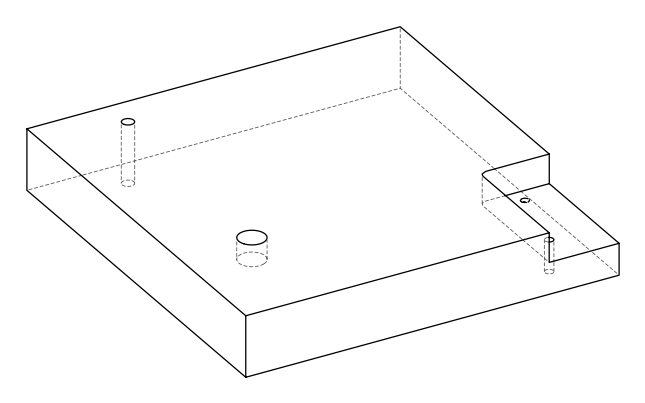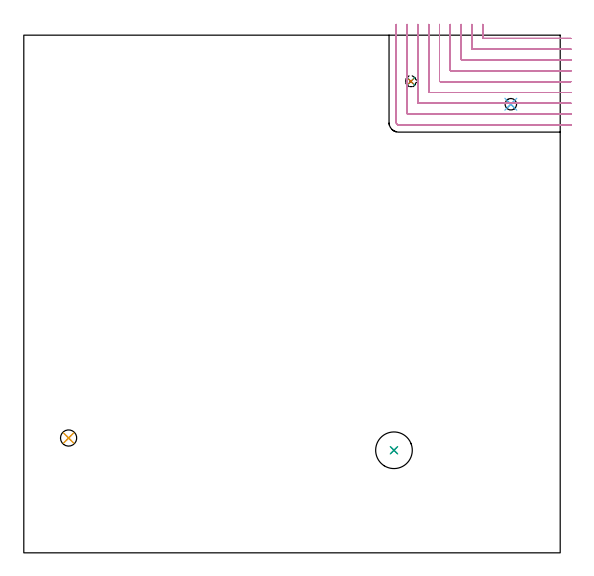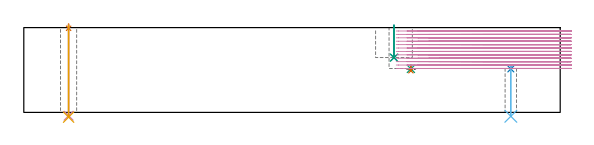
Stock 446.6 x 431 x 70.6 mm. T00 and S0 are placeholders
(PLAN: 10 operations, 7 tool changes, 38.2 min)
(1 SPOT_DRILL | STEP1HOLE | NXT0321_9005460120000 | 0.03 min | 4 mm3)
(2 SPOT_DRILL_1 | STEP1HOLE_1 | NXT0321_9005460120000 | 0.04 min | 3719 mm3)
(3 SPOT_DRILL_2 | STEP1POCKET | NXT0321_9005460120000 | 0.04 min | 3714 mm3)
(4 DRILL_THROUGH_HOLE_INTO_CENTER | STEP1HOLE | NXT0301_042 | 0.3 min | 2766 mm3)
(5 DRILL_TO_ENLARGE_THROUGH_HOLE | STEP1HOLE | NXT0301_102 | 0.31 min | 7307 mm3)
(6 DRILL_THROUGH_HOLE_INTO_CENTER_1 | STEP1HOLE_1 | NXT0301_067 | 0.18 min | 2681 mm3)
(7 DRILL_BLIND_HOLE_INTO_CENTER | STEP1POCKET | NXT0301_053 | 0.02 min | 78 mm3)
(8 INDEXABLE_INSERT_DRILL_BLIND_HOLE_FROM_SOLID | STEP1POCKET_1 | NXT0302_010 | 0.11 min | 7384 mm3)
(9 DRILL_TO_ENLARGE_BLIND_HOLE | STEP1POCKET_1 | UGT0301_381 | 0.11 min | 10865 mm3)
(10 MILL_CORNER_NOTCH_RECTANGULAR | CORNER_NOTCH_RECTANGULAR | NXT0201_011 | Follow Part, ap 3, ae 75% | 37.09 min | 383049 mm3)
(TOOL NXT0321_9005460120000 | NC Spot Drill, 142deg, 12mm, Carbide, Uncoated | D12 PA142 FL30 Z2)
(TOOL NXT0301_042 | Carbide Drill 7.1mm [860.1-0710-057A1-MM 2214] | D7.1 PA140 FL85 Z2)
(TOOL NXT0301_102 | Carbide Drill 13.5mm [860.1-1350-108A1-MM 2214] | D13.5 PA140 FL123 Z2)
(TOOL NXT0301_067 | Carbide Drill 9.6mm [860.1-0960-029A1-MM 2214] | D9.6 PA140 FL47 Z2)
(TOOL NXT0301_053 | Carbide Drill 8.2mm [860.1-0820-025A1-MM 2214] | D8.2 PA140 FL47 Z2)
(TOOL NXT0302_010 | Index. Insert Drill 19.5mm [880-D1950L25-05] | D19.5 PA176 FL98 Z2)
(TOOL UGT0301_381 | Twist Drill Flat Bottom 30.5 mm | D30.5 PA180 FL175 Z2)
(TOOL NXT0201_011 | ENDMILL 12mm [2P460-1200-NA 1630] | D12 FL38 Z6)
(OP 1 SPOT_DRILL)
G17 G21 G94 G90
T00 M6
G54
G17 G0 G90 X37.3 Y95.6 S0 M3
G43 Z80.6 H0
G94 G81 G98 Z70.019 F250. R73.6
G80
M5
M2
(OP 2 SPOT_DRILL_1)
G17 G21 G94 G90
T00 M6
G54
G17 G0 G90 X405.5 Y373.5 S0 M3
G43 Z80.6 H0
G94 G81 G98 Z36.183 F250. R39.6
G80
M5
M2
(OP 3 SPOT_DRILL_2)
G17 G21 G94 G90
T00 M6
G54
G17 G0 G90 X322.3 Y392.5 S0 M3
G43 Z80.6 H0
G94 G81 G98 Z36.247 F250. R39.6
G80
M5
M2
(OP 4 DRILL_THROUGH_HOLE_INTO_CENTER)
G17 G21 G94 G90
T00 M6
G54
G17 G0 G90 X37.3 Y95.6 S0 M3
G43 Z80.6 H1
G94 G73 G98 Z-2.792 F250. Q6.672 R72.6
G80
M5
M2
(OP 5 DRILL_TO_ENLARGE_THROUGH_HOLE)
G17 G21 G94 G90
T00 M6
G54
G17 G0 G90 X37.3 Y95.6 S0 M3
G43 Z80.6 H1
G94 G73 G98 Z-3.957 F250. Q12.426 R72.6
G80
M5
M2
(OP 6 DRILL_THROUGH_HOLE_INTO_CENTER_1)
G17 G21 G94 G90
T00 M6
G54
G17 G0 G90 X405.5 Y373.5 S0 M3
G43 Z80.6 H1
G94 G73 G98 Z-3.247 F250. Q7.969 R38.6
G80
M5
M2
(OP 7 DRILL_BLIND_HOLE_INTO_CENTER)
G17 G21 G94 G90
T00 M6
G54
G17 G0 G90 X322.3 Y392.5 S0 M3
G43 Z80.6 H1
G94 G81 G98 Z34.7 F250. R38.6
G80
M5
M2
(OP 8 INDEXABLE_INSERT_DRILL_BLIND_HOLE_FROM_SOLID)
G17 G21 G94 G90
T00 M6
G54
G17 G0 G90 X308.2 Y85.4 S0 M3
G43 Z80.6 H1
G94 G81 G98 Z45.6 F250. R72.6
G80
M5
M2
(OP 9 DRILL_TO_ENLARGE_BLIND_HOLE)
G17 G21 G94 G90
T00 M6
G54
G17 G0 G90 X308.2 Y85.4 S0 M3
G43 Z80.6 H0
G94 G81 G98 Z45.6 F250. R72.6
G80
M5
M2
(OP 10 MILL_CORNER_NOTCH_RECTANGULAR)
G17 G21 G94 G90
T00 M6
G54
G17 G0 G90 X382.1 Y440. S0 M3
G43 Z80.6 H1
Z67.767
G94 G1 Y437. F250.
Y428.894 F500.
G3 X382.694 Y428.3 R0.6
G1 X452.6
X455.6 F250.
G0 Z80.6
X373.1 Y440.
Z67.767
G1 Y437.
Y419.894 F500.
G3 X373.694 Y419.3 R0.6
G1 X452.6
X455.6 F250.
G0 Z80.6
X364.1 Y440.
Z67.767
G1 Y437.
Y410.895 F500.
G3 X364.695 Y410.3 R0.6
G1 X452.6
X455.6 F250.
G0 Z80.6
X355.1 Y440.
Z67.767
G1 Y437.
Y401.895 F500.
G3 X355.695 Y401.3 R0.6
G1 X452.6
X455.6 F250.
G0 Z80.6
X346.1 Y440.
Z67.767
G1 Y437.
Y392.895 F500.
G3 X346.695 Y392.3 R0.6
G1 X452.6
X455.6 F250.
G0 Z80.6
X337.1 Y440.
Z67.767
G1 Y437.
Y383.896 F500.
G3 X337.696 Y383.3 R0.6
G1 X452.6
X455.6 F250.
G0 Z80.6
X328.1 Y440.
Z67.767
G1 Y437.
Y374.896 F500.
G3 X328.696 Y374.3 R0.6
G1 X452.6
X455.6 F250.
G0 Z80.6
X319.1 Y440.
Z67.767
G1 Y437.
Y365.896 F500.
G3 X319.696 Y365.3 R0.6
G1 X452.6
X455.6 F250.
G0 Z80.6
X310.1 Y440.
Z67.767
G1 Y437.
Y358.2 F500.
G3 X312. Y356.3 R1.9
G1 X452.6
X455.6 F250.
G0 Z80.6
X382.1 Y440.
Z64.933
G1 Y437.
Y428.894 F500.
G3 X382.694 Y428.3 R0.6
G1 X452.6
X455.6 F250.
G0 Z80.6
X373.1 Y440.
Z64.933
G1 Y437.
Y419.894 F500.
G3 X373.694 Y419.3 R0.6
G1 X452.6
X455.6 F250.
G0 Z80.6
X364.1 Y440.
Z64.933
G1 Y437.
Y410.895 F500.
G3 X364.695 Y410.3 R0.6
G1 X452.6
X455.6 F250.
G0 Z80.6
X355.1 Y440.
Z64.933
G1 Y437.
Y401.895 F500.
G3 X355.695 Y401.3 R0.6
G1 X452.6
X455.6 F250.
G0 Z80.6
X346.1 Y440.
Z64.933
G1 Y437.
Y392.895 F500.
G3 X346.695 Y392.3 R0.6
G1 X452.6
X455.6 F250.
G0 Z80.6
X337.1 Y440.
Z64.933
G1 Y437.
Y383.896 F500.
G3 X337.696 Y383.3 R0.6
G1 X452.6
X455.6 F250.
G0 Z80.6
X328.1 Y440.
Z64.933
G1 Y437.
Y374.896 F500.
G3 X328.696 Y374.3 R0.6
G1 X452.6
X455.6 F250.
G0 Z80.6
X319.1 Y440.
Z64.933
G1 Y437.
Y365.896 F500.
G3 X319.696 Y365.3 R0.6
G1 X452.6
X455.6 F250.
G0 Z80.6
X310.1 Y440.
Z64.933
G1 Y437.
Y358.2 F500.
G3 X312. Y356.3 R1.9
G1 X452.6
X455.6 F250.
G0 Z80.6
X382.1 Y440.
Z62.1
G1 Y437.
Y428.894 F500.
G3 X382.694 Y428.3 R0.6
G1 X452.6
X455.6 F250.
G0 Z80.6
X373.1 Y440.
Z62.1
G1 Y437.
Y419.894 F500.
G3 X373.694 Y419.3 R0.6
G1 X452.6
X455.6 F250.
G0 Z80.6
X364.1 Y440.
Z62.1
G1 Y437.
Y410.895 F500.
G3 X364.695 Y410.3 R0.6
G1 X452.6
X455.6 F250.
G0 Z80.6
X355.1 Y440.
Z62.1
G1 Y437.
Y401.895 F500.
G3 X355.695 Y401.3 R0.6
G1 X452.6
X455.6 F250.
G0 Z80.6
X346.1 Y440.
Z62.1
G1 Y437.
Y392.895 F500.
G3 X346.695 Y392.3 R0.6
G1 X452.6
X455.6 F250.
G0 Z80.6
X337.1 Y440.
Z62.1
G1 Y437.
Y383.896 F500.
G3 X337.696 Y383.3 R0.6
G1 X452.6
X455.6 F250.
G0 Z80.6
X328.1 Y440.
Z62.1
G1 Y437.
Y374.896 F500.
G3 X328.696 Y374.3 R0.6
G1 X452.6
X455.6 F250.
G0 Z80.6
X319.1 Y440.
Z62.1
G1 Y437.
Y365.896 F500.
G3 X319.696 Y365.3 R0.6
G1 X452.6
X455.6 F250.
G0 Z80.6
X310.1 Y440.
Z62.1
G1 Y437.
Y358.2 F500.
G3 X312. Y356.3 R1.9
G1 X452.6
X455.6 F250.
G0 Z80.6
X382.1 Y440.
Z59.267
G1 Y437.
Y428.894 F500.
G3 X382.694 Y428.3 R0.6
G1 X452.6
X455.6 F250.
G0 Z80.6
X373.1 Y440.
Z59.267
G1 Y437.
Y419.894 F500.
G3 X373.694 Y419.3 R0.6
G1 X452.6
X455.6 F250.
G0 Z80.6
X364.1 Y440.
Z59.267
G1 Y437.
Y410.895 F500.
G3 X364.695 Y410.3 R0.6
G1 X452.6
X455.6 F250.
G0 Z80.6
X355.1 Y440.
Z59.267
G1 Y437.
Y401.895 F500.
G3 X355.695 Y401.3 R0.6
G1 X452.6
X455.6 F250.
G0 Z80.6
X346.1 Y440.
Z59.267
G1 Y437.
Y392.895 F500.
G3 X346.695 Y392.3 R0.6
G1 X452.6
X455.6 F250.
G0 Z80.6
X337.1 Y440.
Z59.267
G1 Y437.
Y383.896 F500.
G3 X337.696 Y383.3 R0.6
G1 X452.6
X455.6 F250.
G0 Z80.6
X328.1 Y440.
Z59.267
G1 Y437.
Y374.896 F500.
G3 X328.696 Y374.3 R0.6
G1 X452.6
X455.6 F250.
G0 Z80.6
X319.1 Y440.
Z59.267
G1 Y437.
Y365.896 F500.
G3 X319.696 Y365.3 R0.6
G1 X452.6
X455.6 F250.
G0 Z80.6
X310.1 Y440.
Z59.267
G1 Y437.
Y358.2 F500.
G3 X312. Y356.3 R1.9
G1 X452.6
X455.6 F250.
G0 Z80.6
X382.1 Y440.
Z56.433
G1 Y437.
Y428.894 F500.
G3 X382.694 Y428.3 R0.6
G1 X452.6
X455.6 F250.
G0 Z80.6
X373.1 Y440.
Z56.433
G1 Y437.
Y419.894 F500.
G3 X373.694 Y419.3 R0.6
G1 X452.6
X455.6 F250.
G0 Z80.6
X364.1 Y440.
Z56.433
G1 Y437.
Y410.895 F500.
G3 X364.695 Y410.3 R0.6
G1 X452.6
X455.6 F250.
G0 Z80.6
X355.1 Y440.
Z56.433
G1 Y437.
Y401.895 F500.
G3 X355.695 Y401.3 R0.6
G1 X452.6
X455.6 F250.
G0 Z80.6
X346.1 Y440.
Z56.433
G1 Y437.
Y392.895 F500.
G3 X346.695 Y392.3 R0.6
G1 X452.6
X455.6 F250.
G0 Z80.6
X337.1 Y440.
Z56.433
G1 Y437.
Y383.896 F500.
G3 X337.696 Y383.3 R0.6
G1 X452.6
X455.6 F250.
G0 Z80.6
X328.1 Y440.
Z56.433
G1 Y437.
Y374.896 F500.
G3 X328.696 Y374.3 R0.6
G1 X452.6
X455.6 F250.
G0 Z80.6
X319.1 Y440.
Z56.433
G1 Y437.
Y365.896 F500.
G3 X319.696 Y365.3 R0.6
G1 X452.6
X455.6 F250.
G0 Z80.6
X310.1 Y440.
Z56.433
G1 Y437.
Y358.2 F500.
G3 X312. Y356.3 R1.9
G1 X452.6
X455.6 F250.
G0 Z80.6
X382.1 Y440.
Z53.6
G1 Y437.
Y428.894 F500.
G3 X382.694 Y428.3 R0.6
G1 X452.6
X455.6 F250.
G0 Z80.6
X373.1 Y440.
Z53.6
G1 Y437.
Y419.894 F500.
G3 X373.694 Y419.3 R0.6
G1 X452.6
X455.6 F250.
G0 Z80.6
X364.1 Y440.
Z53.6
G1 Y437.
Y410.895 F500.
G3 X364.695 Y410.3 R0.6
G1 X452.6
X455.6 F250.
G0 Z80.6
X355.1 Y440.
Z53.6
G1 Y437.
Y401.895 F500.
G3 X355.695 Y401.3 R0.6
G1 X452.6
X455.6 F250.
G0 Z80.6
X346.1 Y440.
Z53.6
G1 Y437.
Y392.895 F500.
G3 X346.695 Y392.3 R0.6
G1 X452.6
X455.6 F250.
G0 Z80.6
X337.1 Y440.
Z53.6
G1 Y437.
Y383.896 F500.
G3 X337.696 Y383.3 R0.6
G1 X452.6
X455.6 F250.
G0 Z80.6
X328.1 Y440.
Z53.6
G1 Y437.
Y374.896 F500.
G3 X328.696 Y374.3 R0.6
G1 X452.6
X455.6 F250.
G0 Z80.6
X319.1 Y440.
Z53.6
G1 Y437.
Y365.896 F500.
G3 X319.696 Y365.3 R0.6
G1 X452.6
X455.6 F250.
G0 Z80.6
X310.1 Y440.
Z53.6
G1 Y437.
Y358.2 F500.
G3 X312. Y356.3 R1.9
G1 X452.6
X455.6 F250.
G0 Z80.6
X382.1 Y440.
Z50.767
G1 Y437.
Y428.894 F500.
G3 X382.694 Y428.3 R0.6
G1 X452.6
X455.6 F250.
G0 Z80.6
X373.1 Y440.
Z50.767
G1 Y437.
Y419.894 F500.
G3 X373.694 Y419.3 R0.6
G1 X452.6
X455.6 F250.
G0 Z80.6
X364.1 Y440.
Z50.767
G1 Y437.
Y410.895 F500.
G3 X364.695 Y410.3 R0.6
G1 X452.6
X455.6 F250.
G0 Z80.6
X355.1 Y440.
Z50.767
G1 Y437.
Y401.895 F500.
G3 X355.695 Y401.3 R0.6
G1 X452.6
X455.6 F250.
G0 Z80.6
X346.1 Y440.
Z50.767
G1 Y437.
Y392.895 F500.
G3 X346.695 Y392.3 R0.6
G1 X452.6
X455.6 F250.
G0 Z80.6
X337.1 Y440.
Z50.767
G1 Y437.
Y383.896 F500.
G3 X337.696 Y383.3 R0.6
G1 X452.6
X455.6 F250.
G0 Z80.6
X328.1 Y440.
Z50.767
G1 Y437.
Y374.896 F500.
G3 X328.696 Y374.3 R0.6
G1 X452.6
X455.6 F250.
G0 Z80.6
X319.1 Y440.
Z50.767
G1 Y437.
Y365.896 F500.
G3 X319.696 Y365.3 R0.6
G1 X452.6
X455.6 F250.
G0 Z80.6
X310.1 Y440.
Z50.767
G1 Y437.
Y358.2 F500.
G3 X312. Y356.3 R1.9
G1 X452.6
X455.6 F250.
G0 Z80.6
X382.1 Y440.
Z47.933
G1 Y437.
Y428.894 F500.
G3 X382.694 Y428.3 R0.6
G1 X452.6
X455.6 F250.
G0 Z80.6
X373.1 Y440.
Z47.933
G1 Y437.
Y419.894 F500.
G3 X373.694 Y419.3 R0.6
G1 X452.6
X455.6 F250.
G0 Z80.6
X364.1 Y440.
Z47.933
G1 Y437.
Y410.895 F500.
G3 X364.695 Y410.3 R0.6
G1 X452.6
X455.6 F250.
G0 Z80.6
X355.1 Y440.
Z47.933
G1 Y437.
Y401.895 F500.
G3 X355.695 Y401.3 R0.6
G1 X452.6
X455.6 F250.
G0 Z80.6
X346.1 Y440.
Z47.933
G1 Y437.
Y392.895 F500.
G3 X346.695 Y392.3 R0.6
G1 X452.6
X455.6 F250.
G0 Z80.6
X337.1 Y440.
Z47.933
G1 Y437.
Y383.896 F500.
G3 X337.696 Y383.3 R0.6
G1 X452.6
X455.6 F250.
G0 Z80.6
X328.1 Y440.
Z47.933
G1 Y437.
Y374.896 F500.
G3 X328.696 Y374.3 R0.6
G1 X452.6
X455.6 F250.
G0 Z80.6
X319.1 Y440.
Z47.933
G1 Y437.
Y365.896 F500.
G3 X319.696 Y365.3 R0.6
G1 X452.6
X455.6 F250.
G0 Z80.6
X310.1 Y440.
Z47.933
G1 Y437.
Y358.2 F500.
G3 X312. Y356.3 R1.9
G1 X452.6
X455.6 F250.
G0 Z80.6
X382.1 Y440.
Z45.1
G1 Y437.
Y428.894 F500.
G3 X382.694 Y428.3 R0.6
G1 X452.6
X455.6 F250.
G0 Z80.6
X373.1 Y440.
Z45.1
G1 Y437.
Y419.894 F500.
G3 X373.694 Y419.3 R0.6
G1 X452.6
X455.6 F250.
G0 Z80.6
X364.1 Y440.
Z45.1
G1 Y437.
Y410.895 F500.
G3 X364.695 Y410.3 R0.6
G1 X452.6
X455.6 F250.
G0 Z80.6
X355.1 Y440.
Z45.1
G1 Y437.
Y401.895 F500.
G3 X355.695 Y401.3 R0.6
G1 X452.6
X455.6 F250.
G0 Z80.6
X346.1 Y440.
Z45.1
G1 Y437.
Y392.895 F500.
G3 X346.695 Y392.3 R0.6
G1 X452.6
X455.6 F250.
G0 Z80.6
X337.1 Y440.
Z45.1
G1 Y437.
Y383.896 F500.
G3 X337.696 Y383.3 R0.6
G1 X452.6
X455.6 F250.
G0 Z80.6
X328.1 Y440.
Z45.1
G1 Y437.
Y374.896 F500.
G3 X328.696 Y374.3 R0.6
G1 X452.6
X455.6 F250.
G0 Z80.6
X319.1 Y440.
Z45.1
G1 Y437.
Y365.896 F500.
G3 X319.696 Y365.3 R0.6
G1 X452.6
X455.6 F250.
G0 Z80.6
X310.1 Y440.
Z45.1
G1 Y437.
Y358.2 F500.
G3 X312. Y356.3 R1.9
G1 X452.6
X455.6 F250.
G0 Z80.6
X382.1 Y440.
Z42.267
G1 Y437.
Y428.894 F500.
G3 X382.694 Y428.3 R0.6
G1 X452.6
X455.6 F250.
G0 Z80.6
X373.1 Y440.
Z42.267
G1 Y437.
Y419.894 F500.
G3 X373.694 Y419.3 R0.6
G1 X452.6
X455.6 F250.
G0 Z80.6
X364.1 Y440.
Z42.267
G1 Y437.
Y410.895 F500.
G3 X364.695 Y410.3 R0.6
G1 X452.6
X455.6 F250.
G0 Z80.6
X355.1 Y440.
Z42.267
G1 Y437.
Y401.895 F500.
G3 X355.695 Y401.3 R0.6
G1 X452.6
X455.6 F250.
G0 Z80.6
X346.1 Y440.
Z42.267
G1 Y437.
Y392.895 F500.
G3 X346.695 Y392.3 R0.6
G1 X452.6
X455.6 F250.
G0 Z80.6
X337.1 Y440.
Z42.267
G1 Y437.
Y383.896 F500.
G3 X337.696 Y383.3 R0.6
G1 X452.6
X455.6 F250.
G0 Z80.6
X328.1 Y440.
Z42.267
G1 Y437.
Y374.896 F500.
G3 X328.696 Y374.3 R0.6
G1 X452.6
X455.6 F250.
G0 Z80.6
X319.1 Y440.
Z42.267
G1 Y437.
Y365.896 F500.
G3 X319.696 Y365.3 R0.6
G1 X452.6
X455.6 F250.
G0 Z80.6
X310.1 Y440.
Z42.267
G1 Y437.
Y358.2 F500.
G3 X312. Y356.3 R1.9
G1 X452.6
X455.6 F250.
G0 Z80.6
X382.1 Y440.
Z39.433
G1 Y437.
Y428.894 F500.
G3 X382.694 Y428.3 R0.6
G1 X452.6
X455.6 F250.
G0 Z80.6
X373.1 Y440.
Z39.433
G1 Y437.
Y419.894 F500.
G3 X373.694 Y419.3 R0.6
G1 X452.6
X455.6 F250.
G0 Z80.6
X364.1 Y440.
Z39.433
G1 Y437.
Y410.895 F500.
G3 X364.695 Y410.3 R0.6
G1 X452.6
X455.6 F250.
G0 Z80.6
X355.1 Y440.
Z39.433
G1 Y437.
Y401.895 F500.
G3 X355.695 Y401.3 R0.6
G1 X452.6
X455.6 F250.
G0 Z80.6
X346.1 Y440.
Z39.433
G1 Y437.
Y392.895 F500.
G3 X346.695 Y392.3 R0.6
G1 X452.6
X455.6 F250.
G0 Z80.6
X337.1 Y440.
Z39.433
G1 Y437.
Y383.896 F500.
G3 X337.696 Y383.3 R0.6
G1 X452.6
X455.6 F250.
G0 Z80.6
X328.1 Y440.
Z39.433
G1 Y437.
Y374.896 F500.
G3 X328.696 Y374.3 R0.6
G1 X452.6
X455.6 F250.
G0 Z80.6
X319.1 Y440.
Z39.433
G1 Y437.
Y365.896 F500.
G3 X319.696 Y365.3 R0.6
G1 X452.6
X455.6 F250.
G0 Z80.6
X310.1 Y440.
Z39.433
G1 Y437.
Y358.2 F500.
G3 X312. Y356.3 R1.9
G1 X452.6
X455.6 F250.
G0 Z80.6
X382.1 Y440.
Z36.6
G1 Y437.
Y428.894 F500.
G3 X382.694 Y428.3 R0.6
G1 X452.6
X455.6 F250.
G0 Z80.6
X373.1 Y440.
Z36.6
G1 Y437.
Y419.894 F500.
G3 X373.694 Y419.3 R0.6
G1 X452.6
X455.6 F250.
G0 Z80.6
X364.1 Y440.
Z36.6
G1 Y437.
Y410.895 F500.
G3 X364.695 Y410.3 R0.6
G1 X452.6
X455.6 F250.
G0 Z80.6
X355.1 Y440.
Z36.6
G1 Y437.
Y401.895 F500.
G3 X355.695 Y401.3 R0.6
G1 X452.6
X455.6 F250.
G0 Z80.6
X346.1 Y440.
Z36.6
G1 Y437.
Y392.895 F500.
G3 X346.695 Y392.3 R0.6
G1 X452.6
X455.6 F250.
G0 Z80.6
X337.1 Y440.
Z36.6
G1 Y437.
Y383.896 F500.
G3 X337.696 Y383.3 R0.6
G1 X452.6
X455.6 F250.
G0 Z80.6
X328.1 Y440.
Z36.6
G1 Y437.
Y374.896 F500.
G3 X328.696 Y374.3 R0.6
G1 X452.6
X455.6 F250.
G0 Z80.6
X319.1 Y440.
Z36.6
G1 Y437.
Y365.896 F500.
G3 X319.696 Y365.3 R0.6
G1 X452.6
X455.6 F250.
G0 Z80.6
X310.1 Y440.
Z36.6
G1 Y437.
Y358.2 F500.
G3 X312. Y356.3 R1.9
G1 X452.6
X455.6 F250.
G0 Z80.6
M5
M2
